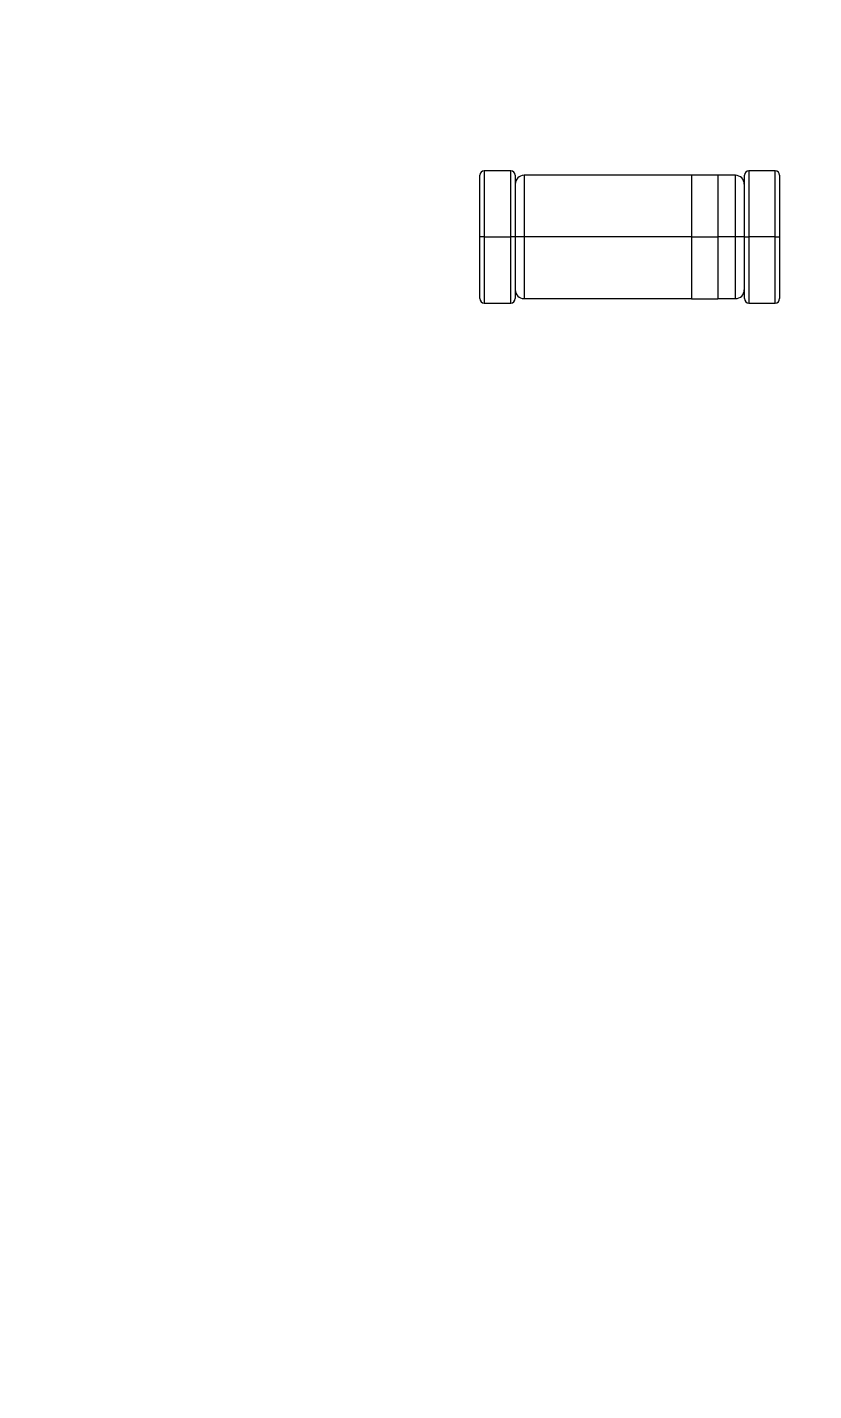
# Model space of a CAD drawing. Header units: millimetres. Extents: x 464 to 694, y 328 to 578.
# Drawn here: x 581.05 to 598.91, y 412.19 to 443.15 of the extents above; entities that cross this region are included whole.
import ezdxf

# ---------------------------------------------------------------- set-up
doc = ezdxf.new("R2010")
doc.units = ezdxf.units.MM

msp = doc.modelspace()

# ---------------------------------------------------------------- linework, layer by layer
at = {"color": 7, "linetype": 'Continuous', "lineweight": 25}
for p, q in [((591.328, 438.391), (591.328, 439.791)), ((592.028, 439.891), (591.428, 439.891)), ((591.428, 439.891), (591.428, 438.391)), ((592.028, 438.391), (592.028, 439.891)), ((592.128, 439.791), (592.128, 438.391)), ((596.13, 439.791), (592.33, 439.791)), ((592.33, 439.791), (592.33, 438.391)), ((596.73, 439.793), (596.13, 439.793)), ((596.13, 439.793), (596.13, 438.391)), ((596.73, 439.793), (596.73, 438.391)), ((597.13, 439.791), (596.73, 439.791)), ((597.13, 438.391), (597.13, 439.791)), ((597.332, 438.391), (597.332, 439.791)), ((598.032, 439.891), (597.432, 439.891)), ((597.432, 439.891), (597.432, 438.391)), ((598.032, 438.391), (598.032, 439.891)), ((598.132, 439.791), (598.132, 438.391)), ((592.13, 439.591), (592.128, 439.591)), ((592.13, 439.591), (592.13, 438.391)), ((597.332, 439.591), (597.33, 439.591)), ((597.33, 439.591), (597.33, 438.391)), ((591.326, 439.064), (591.328, 439.064)), ((591.326, 439.024), (591.328, 439.024)), ((591.326, 438.924), (591.328, 438.924)), ((591.326, 438.904), (591.328, 438.904)), ((591.326, 438.866), (591.328, 438.866)), ((591.326, 438.762), (591.328, 438.762)), ((591.326, 438.644), (591.328, 438.644)), ((591.326, 438.597), (591.328, 438.597)), ((591.326, 438.511), (591.328, 438.511)), ((591.326, 438.395), (591.326, 438.411)), ((591.326, 438.411), (591.328, 438.411)), ((591.326, 438.395), (591.328, 438.395)), ((591.326, 438.347), (591.326, 438.395)), ((591.326, 438.347), (591.328, 438.347)), ((591.326, 438.345), (591.326, 438.347)), ((591.326, 438.345), (591.328, 438.345)), ((591.326, 438.342), (591.328, 438.342)), ((591.326, 438.324), (591.328, 438.324)), ((591.326, 438.279), (591.328, 438.279)), ((591.326, 438.25), (591.328, 438.25)), ((591.326, 438.24), (591.328, 438.24)), ((591.326, 438.24), (591.328, 438.24)), ((591.326, 438.23), (591.328, 438.23)), ((591.326, 438.163), (591.326, 438.226)), ((591.326, 438.226), (591.328, 438.226)), ((591.326, 438.163), (591.328, 438.163)), ((591.326, 438.16), (591.326, 438.163)), ((591.326, 438.16), (591.328, 438.16)), ((591.326, 438.156), (591.326, 438.16)), ((591.326, 438.156), (591.328, 438.156)), ((591.326, 438.137), (591.326, 438.156)), ((591.326, 438.137), (591.328, 438.137)), ((591.326, 438.102), (591.326, 438.137)), ((591.428, 438.391), (591.328, 438.391)), ((591.328, 436.991), (591.328, 438.391)), ((591.428, 438.391), (592.028, 438.391)), ((591.428, 438.391), (591.428, 436.891)), ((592.128, 438.391), (592.028, 438.391)), ((592.028, 436.891), (592.028, 438.391)), ((592.128, 438.391), (592.128, 436.991)), ((592.128, 438.391), (592.13, 438.391)), ((592.13, 438.391), (592.13, 437.191)), ((592.33, 438.391), (592.13, 438.391)), ((596.13, 438.391), (592.33, 438.391)), ((592.33, 438.391), (592.33, 436.991)), ((596.13, 438.391), (596.73, 438.391)), ((596.13, 438.391), (596.13, 436.989)), ((596.73, 438.391), (596.73, 436.989)), ((597.13, 438.391), (596.73, 438.391)), ((597.33, 438.391), (597.13, 438.391)), ((597.13, 436.991), (597.13, 438.391)), ((597.33, 438.391), (597.33, 437.191)), ((597.332, 438.391), (597.33, 438.391)), ((597.332, 438.391), (597.432, 438.391)), ((597.332, 436.991), (597.332, 438.391)), ((598.032, 438.391), (597.432, 438.391)), ((597.432, 438.391), (597.432, 436.891)), ((598.032, 438.391), (598.132, 438.391)), ((598.032, 436.891), (598.032, 438.391)), ((598.132, 438.391), (598.132, 436.991)), ((591.326, 438.102), (591.328, 438.102)), ((591.326, 438.056), (591.328, 438.056)), ((591.326, 438.038), (591.328, 438.038)), ((591.326, 438.031), (591.326, 438.035)), ((591.326, 437.985), (591.326, 438.031)), ((591.326, 438.031), (591.328, 438.031)), ((591.326, 437.985), (591.328, 437.985)), ((591.326, 437.968), (591.326, 437.985)), ((591.326, 437.921), (591.326, 437.968)), ((591.326, 437.968), (591.328, 437.968)), ((591.326, 437.921), (591.328, 437.921)), ((591.326, 437.903), (591.328, 437.903)), ((591.326, 437.885), (591.328, 437.885)), ((591.326, 437.878), (591.328, 437.878)), ((591.326, 437.832), (591.326, 437.878)), ((591.326, 437.832), (591.328, 437.832)), ((591.326, 437.815), (591.326, 437.832)), ((591.326, 437.815), (591.328, 437.815)), ((591.326, 437.768), (591.326, 437.815)), ((591.326, 437.768), (591.328, 437.768)), ((592.128, 437.191), (592.13, 437.191)), ((592.33, 436.991), (596.13, 436.991)), ((596.13, 436.989), (596.73, 436.989)), ((596.73, 436.991), (597.13, 436.991)), ((597.33, 437.191), (597.332, 437.191)), ((591.428, 436.891), (592.028, 436.891)), ((597.432, 436.891), (598.032, 436.891))]:
    msp.add_line(p, q, dxfattribs=at)
for centre, radius, start, end in [((578.526, 464), 100.099, 314.4115, 225.62855), ((591.428, 439.791), 0.1, 90, 180), ((592.028, 439.791), 0.1, 0, 90), ((592.33, 439.591), 0.2, 90, 180), ((597.13, 439.591), 0.2, 0, 90), ((597.432, 439.791), 0.1, 90, 180), ((598.032, 439.791), 0.1, 0, 90), ((591.428, 436.991), 0.1, 180, 270), ((592.028, 436.991), 0.1, 270, 0), ((592.33, 437.191), 0.2, 180, 270), ((597.13, 437.191), 0.2, 270, 0), ((597.432, 436.991), 0.1, 180, 270), ((598.032, 436.991), 0.1, 270, 0)]:
    msp.add_arc(centre, radius, start, end, dxfattribs=at)

doc.saveas('drawing.dxf')
